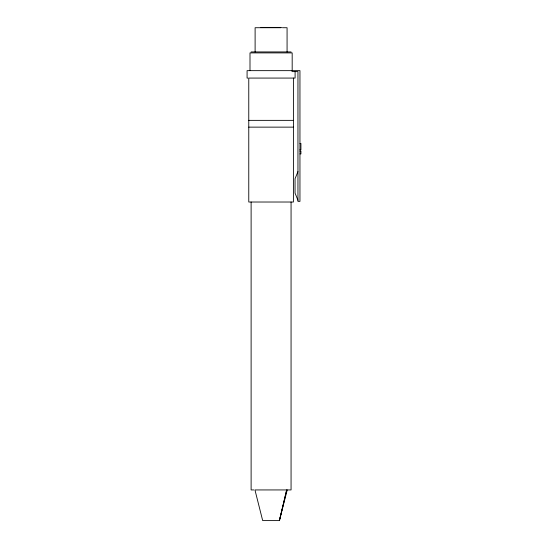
<?xml version="1.0" encoding="UTF-8"?>
<svg xmlns="http://www.w3.org/2000/svg" width="548" height="548" viewBox="0 0 548 548"><rect width="100%" height="100%" fill="white"/><g stroke="black" fill="none" stroke-linecap="round" stroke-linejoin="round"><path stroke-width="0.82" d="M287.227 489.939L279.37 520.6L286.679 489.939L279.48 520.6L262.684 520.6L254.95 489.939L291.063 489.939L291.063 202.02M297.954 171.593L295.05 178.764L295.05 193.101L297.954 200.267M260.937 27.4L281.24 27.4M281.24 27.722L255.108 27.722L255.108 51.93M282.391 27.722L287.07 27.722L287.07 51.93M251.114 51.93L291.063 51.93M250.717 52.903L249.998 52.903L249.998 70.651M251.114 52.903L291.063 52.903M291.468 52.903L292.18 52.903L292.18 70.651M291.885 71.617L297.954 71.617L297.954 201.376L299.955 201.376L299.955 70.651L247.08 70.651L247.08 78.076L247.895 78.076M248.771 120.361L293.406 120.361M248.771 127.136L293.406 127.136M299.955 143.425L300.921 143.425L300.921 149.755L299.955 149.755M299.955 151.056L300.921 151.056L300.921 153.899L299.955 153.899M253.793 489.939L251.114 489.939L251.114 202.02M295.098 71.617L295.098 78.076L248.771 78.076L248.771 202.02L293.406 202.02L293.406 78.076"/></g></svg>
